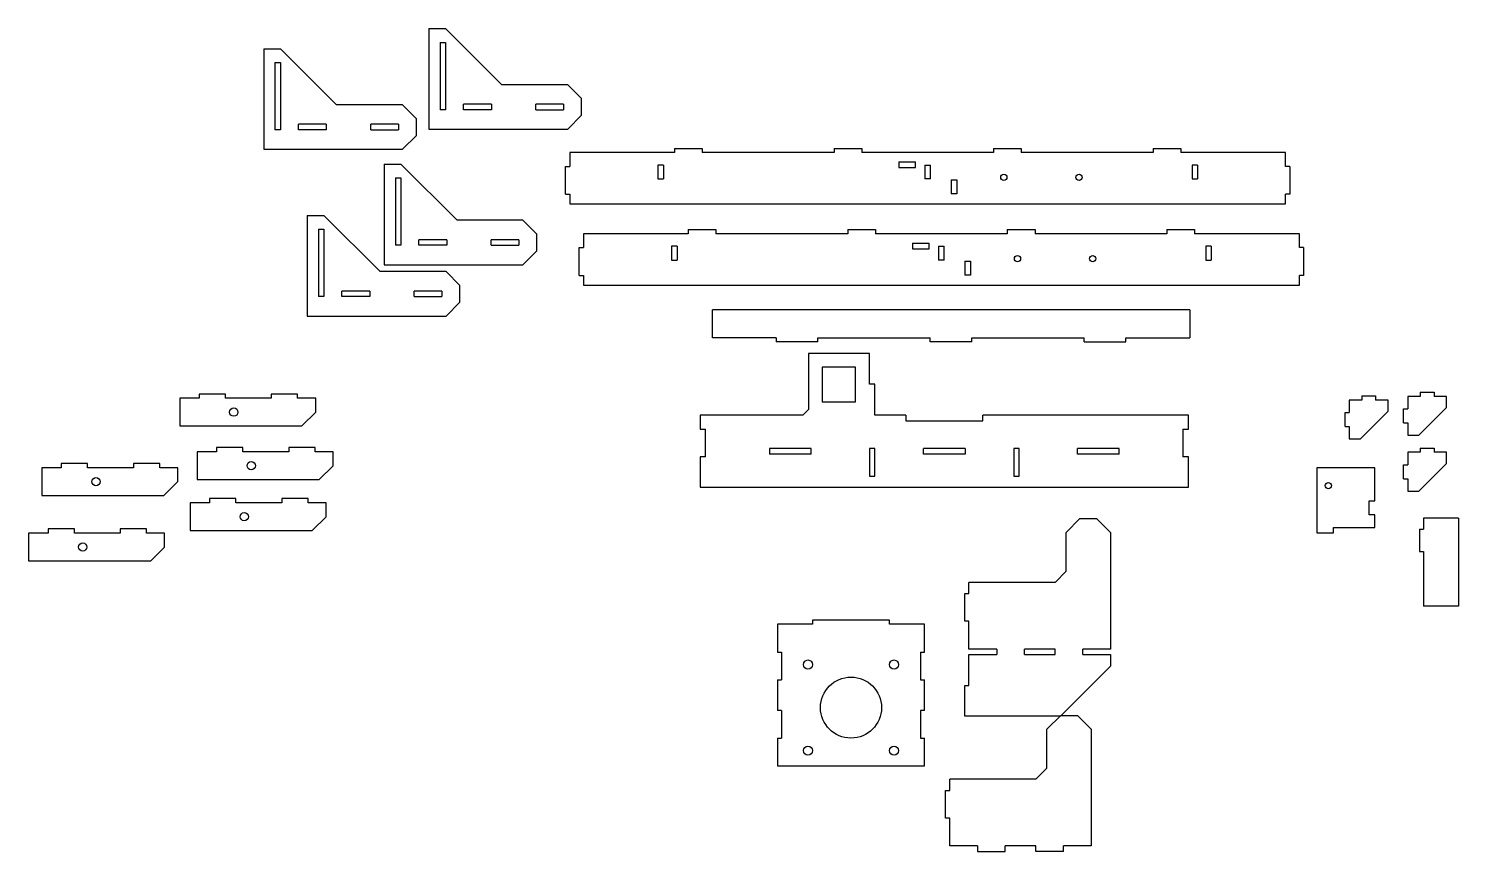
# Model space of a CAD drawing. Header units: millimetres. Extents: x -1032 to 1068, y -74 to 636.
# Drawn here: x 28 to 543, y 3 to 299 of the extents above; entities that cross this region are included whole.
import ezdxf

# ---------------------------------------------------------------- set-up
doc = ezdxf.new("R2010")
doc.units = ezdxf.units.MM
for name, color, linetype in [('BOTTOM_JOINT_SUP', 7, 'Continuous'), ('Default', 7, 'Continuous'), ('FRONT_SUPPORT_PL', 7, 'Continuous'), ('LEG', 7, 'Continuous'), ('LEG_JOINT_PLATE', 7, 'Continuous'), ('LEG_SUPPORT', 7, 'Continuous'), ('MAIN_SUPPORT', 7, 'Continuous'), ('MOTOR_CLAMP', 7, 'Continuous'), ('OPTO_COUPLER_SUP', 7, 'Continuous'), ('PHOTOGATE_OBSTRU', 7, 'Continuous'), ('TOP_CORNER_SUPPO', 7, 'Continuous')]:
    doc.layers.add(name, color=color, linetype=linetype)

# ---------------------------------------------------------------- blocks, each defined once
blk = doc.blocks.new('SE')
at = {"layer": 'LEG', "color": 7, "linetype": 'Continuous'}
for p, q in [((112.85, 291.92), (112.85, 255.69)), ((112.85, 291.92), (118.85, 291.92)), ((118.85, 291.92), (139.08, 271.69)), ((116.85, 286.95), (116.85, 262.69)), ((116.85, 286.95), (118.85, 286.95)), ((118.85, 286.95), (118.85, 262.69)), ((162.85, 271.69), (139.08, 271.69)), ((167.85, 266.69), (162.85, 271.69)), ((135.35, 264.69), (125.35, 264.69)), ((125.35, 262.69), (125.35, 264.69)), ((135.35, 264.69), (135.35, 262.69)), ((161.35, 264.69), (151.35, 264.69)), ((151.35, 262.69), (151.35, 264.69)), ((161.35, 264.69), (161.35, 262.69)), ((167.85, 260.69), (167.85, 266.69)), ((118.85, 262.69), (116.85, 262.69)), ((135.35, 262.69), (125.35, 262.69)), ((151.35, 262.69), (161.35, 262.69)), ((162.85, 255.69), (167.85, 260.69)), ((112.85, 255.69), (162.85, 255.69))]:
    blk.add_line(p, q, dxfattribs=at)
blk = doc.blocks.new('SE1')
at = {"layer": 'LEG_SUPPORT', "color": 7, "linetype": 'Continuous'}
for p, q in [((82.54, 166), (82.54, 156)), ((89.54, 166), (82.54, 166)), ((89.54, 167.5), (89.54, 166)), ((99.04, 167.5), (89.54, 167.5)), ((99.04, 166), (99.04, 167.5)), ((115.54, 166), (99.04, 166)), ((125.04, 167.5), (115.54, 167.5)), ((115.54, 167.5), (115.54, 166)), ((125.04, 166), (125.04, 167.5)), ((131.54, 166), (125.04, 166)), ((131.54, 161), (131.54, 166)), ((126.54, 156), (131.54, 161)), ((82.54, 156), (126.54, 156))]:
    blk.add_line(p, q, dxfattribs=at)
blk.add_circle((102.04, 161), 1.5, dxfattribs=at)
blk = doc.blocks.new('SE3')
at = {"layer": 'MAIN_SUPPORT', "color": 7, "linetype": 'Continuous'}
for p, q in [((265.75, 226.74), (275.75, 226.74)), ((265.75, 226.74), (265.75, 225.24)), ((275.75, 226.74), (275.75, 225.24)), ((323.25, 226.74), (333.25, 226.74)), ((323.25, 226.74), (323.25, 225.24)), ((333.25, 226.74), (333.25, 225.24)), ((380.75, 226.74), (390.75, 226.74)), ((380.75, 226.74), (380.75, 225.24)), ((390.75, 226.74), (390.75, 225.24)), ((438.25, 226.74), (438.25, 225.24)), ((438.25, 226.74), (448.25, 226.74)), ((448.25, 226.74), (448.25, 225.24)), ((228, 225.24), (228, 220.24)), ((265.75, 225.24), (228, 225.24)), ((323.25, 225.24), (275.75, 225.24)), ((380.75, 225.24), (333.25, 225.24)), ((346.61, 221.84), (346.61, 219.84)), ((346.61, 221.84), (352.61, 221.84)), ((352.61, 219.84), (352.61, 221.84)), ((438.25, 225.24), (390.75, 225.24)), ((486, 225.24), (448.25, 225.24)), ((486, 220.24), (486, 225.24)), ((226.5, 220.24), (228, 220.24)), ((226.5, 210.24), (226.5, 220.24)), ((259.75, 220.74), (259.75, 215.74)), ((261.75, 220.74), (259.75, 220.74)), ((261.75, 220.74), (261.75, 215.74)), ((346.61, 219.84), (352.61, 219.84)), ((356, 220.74), (356, 215.74)), ((356, 220.74), (358, 220.74)), ((358, 215.74), (358, 220.74)), ((452.25, 220.74), (452.25, 215.74)), ((454.25, 220.74), (452.25, 220.74)), ((454.25, 220.74), (454.25, 215.74)), ((487.5, 220.24), (486, 220.24)), ((487.5, 220.24), (487.5, 210.24)), ((259.75, 215.74), (261.75, 215.74)), ((358, 215.74), (356, 215.74)), ((365.51, 215.34), (367.51, 215.34)), ((365.51, 215.34), (365.51, 210.34)), ((367.51, 215.34), (367.51, 210.34)), ((452.25, 215.74), (454.25, 215.74)), ((226.5, 210.24), (228, 210.24)), ((228, 210.24), (228, 206.74)), ((228, 206.74), (486, 206.74)), ((367.51, 210.34), (365.51, 210.34)), ((486, 206.74), (486, 210.24)), ((487.5, 210.24), (486, 210.24))]:
    blk.add_line(p, q, dxfattribs=at)
for centre in [(384.44, 216.26), (411.55, 216.26)]:
    blk.add_circle(centre, 1.12, dxfattribs=at)
blk = doc.blocks.new('SE4')
at = {"layer": 'LEG_JOINT_PLATE', "color": 7, "linetype": 'Continuous'}
for p, q in [((331.06, 182.14), (309.06, 182.14)), ((309.06, 182.14), (309.06, 161.89)), ((331.06, 171.03), (331.06, 182.14)), ((314.06, 177.14), (314.06, 164.64)), ((326.06, 177.14), (314.06, 177.14)), ((326.06, 164.64), (326.06, 177.14)), ((333.06, 171.03), (331.06, 171.03)), ((333.06, 159.89), (333.06, 171.03)), ((270.06, 159.89), (270.06, 154.89)), ((307.06, 159.89), (270.06, 159.89)), ((309.06, 161.89), (307.06, 159.89)), ((314.06, 164.64), (326.06, 164.64)), ((344.24, 159.89), (333.06, 159.89)), ((344.24, 159.89), (344.24, 157.89)), ((446.06, 159.89), (371.89, 159.89)), ((371.89, 157.89), (371.89, 159.89)), ((446.06, 154.89), (446.06, 159.89)), ((270.06, 154.89), (272.06, 154.89)), ((272.06, 144.89), (272.06, 154.89)), ((344.24, 157.89), (371.89, 157.89)), ((444.06, 154.89), (444.06, 144.89)), ((444.06, 154.89), (446.06, 154.89)), ((270.06, 144.89), (270.06, 133.89)), ((272.06, 144.89), (270.06, 144.89)), ((310.06, 147.89), (295.06, 147.89)), ((295.06, 147.89), (295.06, 145.89)), ((310.06, 145.89), (295.06, 145.89)), ((310.06, 145.89), (310.06, 147.89)), ((333.06, 147.89), (331.06, 147.89)), ((331.06, 147.89), (331.06, 137.89)), ((333.06, 137.89), (333.06, 147.89)), ((365.56, 147.89), (350.56, 147.89)), ((350.56, 145.89), (350.56, 147.89)), ((365.56, 145.89), (350.56, 145.89)), ((365.56, 147.89), (365.56, 145.89)), ((385.06, 147.89), (383.06, 147.89)), ((383.06, 147.89), (383.06, 137.89)), ((385.06, 137.89), (385.06, 147.89)), ((421.06, 147.89), (406.06, 147.89)), ((406.06, 145.89), (406.06, 147.89)), ((421.06, 145.89), (406.06, 145.89)), ((421.06, 145.89), (421.06, 147.89)), ((446.06, 144.89), (444.06, 144.89)), ((446.06, 133.89), (446.06, 144.89)), ((331.06, 137.89), (333.06, 137.89)), ((383.06, 137.89), (385.06, 137.89)), ((270.06, 133.89), (446.06, 133.89))]:
    blk.add_line(p, q, dxfattribs=at)
blk = doc.blocks.new('SE5')
at = {"layer": 'FRONT_SUPPORT_PL', "color": 7, "linetype": 'Continuous'}
for p, q in [((446.47, 197.8), (274.47, 197.8)), ((274.47, 187.8), (274.47, 197.8)), ((446.47, 197.8), (446.47, 187.8)), ((297.47, 187.8), (274.47, 187.8)), ((297.47, 187.8), (297.47, 186.3)), ((312.47, 186.3), (297.47, 186.3)), ((312.47, 187.8), (352.97, 187.8)), ((312.47, 186.3), (312.47, 187.8)), ((352.97, 186.3), (352.97, 187.8)), ((367.97, 186.3), (352.97, 186.3)), ((367.97, 187.8), (408.47, 187.8)), ((367.97, 186.3), (367.97, 187.8)), ((408.47, 186.3), (408.47, 187.8)), ((408.47, 186.3), (423.47, 186.3)), ((423.47, 187.8), (446.47, 187.8)), ((423.47, 186.3), (423.47, 187.8))]:
    blk.add_line(p, q, dxfattribs=at)
blk = doc.blocks.new('SE6')
at = {"layer": 'TOP_CORNER_SUPPO', "color": 7, "linetype": 'Continuous'}
for p, q in [((395.01, 46.72), (400.01, 51.72)), ((400.01, 51.72), (406.01, 51.72)), ((406.01, 51.72), (411.01, 46.72)), ((395.01, 32.72), (395.01, 46.72)), ((411.01, 46.72), (411.01, 4.71)), ((395.01, 32.72), (391.01, 28.72)), ((360.01, 24.71), (360.01, 28.72)), ((391.01, 28.72), (360.01, 28.72)), ((358.51, 24.71), (360.01, 24.71)), ((358.51, 14.71), (358.51, 24.71)), ((360.01, 14.71), (358.51, 14.71)), ((360.01, 4.71), (360.01, 14.71)), ((370.01, 4.71), (360.01, 4.71)), ((370.01, 4.71), (370.01, 2.71)), ((370.01, 2.71), (380.01, 2.71)), ((380.01, 2.71), (380.01, 4.71)), ((391.01, 4.71), (380.01, 4.71)), ((391.01, 2.71), (391.01, 4.71)), ((401.01, 2.71), (391.01, 2.71)), ((411.01, 4.71), (401.01, 4.71)), ((401.01, 2.71), (401.01, 4.71))]:
    blk.add_line(p, q, dxfattribs=at)
blk = doc.blocks.new('SE7')
at = {"layer": 'TOP_CORNER_SUPPO', "color": 7, "linetype": 'Continuous'}
for p, q in [((401.95, 117.62), (406.95, 122.62)), ((406.95, 122.62), (412.95, 122.62)), ((412.95, 122.62), (417.95, 117.62)), ((401.95, 103.62), (401.95, 117.62)), ((417.95, 117.62), (417.95, 75.62)), ((401.95, 103.62), (397.95, 99.62)), ((366.95, 95.62), (366.95, 99.62)), ((397.95, 99.62), (366.95, 99.62)), ((365.45, 95.62), (366.95, 95.62)), ((365.45, 85.62), (365.45, 95.62)), ((366.95, 85.62), (365.45, 85.62)), ((366.95, 75.62), (366.95, 85.62)), ((376.95, 75.62), (366.95, 75.62)), ((366.95, 73.62), (376.95, 73.62)), ((366.95, 62.51), (366.95, 73.62)), ((376.95, 75.62), (376.95, 73.62)), ((386.95, 73.62), (386.95, 75.62)), ((397.95, 75.62), (386.95, 75.62)), ((386.95, 73.62), (397.95, 73.62)), ((397.95, 73.62), (397.95, 75.62)), ((417.95, 75.62), (407.95, 75.62)), ((407.95, 73.62), (407.95, 75.62)), ((407.95, 73.62), (417.95, 73.62)), ((417.95, 73.62), (417.95, 69.4)), ((399.95, 51.4), (417.95, 69.4)), ((365.45, 62.51), (366.95, 62.51)), ((365.45, 51.4), (365.45, 62.51)), ((399.95, 51.4), (365.45, 51.4))]:
    blk.add_line(p, q, dxfattribs=at)
blk = doc.blocks.new('SE8')
at = {"layer": 'MOTOR_CLAMP', "color": 7, "linetype": 'Continuous'}
for p, q in [((297.93, 84.53), (297.93, 74.53)), ((310.61, 84.53), (297.93, 84.53)), ((310.61, 86.03), (310.61, 84.53)), ((338.25, 86.03), (310.61, 86.03)), ((338.25, 84.53), (338.25, 86.03)), ((350.93, 84.53), (338.25, 84.53)), ((350.93, 74.53), (350.93, 84.53)), ((297.93, 74.53), (299.43, 74.53)), ((299.43, 74.53), (299.43, 64.53)), ((349.43, 74.53), (349.43, 64.53)), ((349.43, 74.53), (350.93, 74.53)), ((297.93, 64.53), (297.93, 53.53)), ((297.93, 64.53), (299.43, 64.53)), ((349.43, 64.53), (350.93, 64.53)), ((350.93, 53.53), (350.93, 64.53)), ((299.43, 53.53), (297.93, 53.53)), ((299.43, 53.53), (299.43, 43.53)), ((349.43, 53.53), (349.43, 43.53)), ((350.93, 53.53), (349.43, 53.53)), ((297.93, 43.53), (297.93, 33.53)), ((297.93, 43.53), (299.43, 43.53)), ((349.43, 43.53), (350.93, 43.53)), ((350.93, 33.53), (350.93, 43.53)), ((297.93, 33.53), (350.93, 33.53))]:
    blk.add_line(p, q, dxfattribs=at)
for centre, radius in [((308.93, 70.03), 1.65), ((339.93, 70.03), 1.65), ((324.43, 54.53), 11), ((308.93, 39.03), 1.65), ((339.93, 39.03), 1.65)]:
    blk.add_circle(centre, radius, dxfattribs=at)
blk = doc.blocks.new('SE9')
at = {"layer": 'BOTTOM_JOINT_SUP', "color": 7, "linetype": 'Continuous'}
for p, q in [((503.97, 165.33), (503.97, 160.83)), ((508.47, 165.33), (503.97, 165.33)), ((508.47, 166.83), (508.47, 165.33)), ((508.47, 166.83), (513.47, 166.83)), ((513.47, 166.83), (513.47, 165.33)), ((517.97, 165.33), (513.47, 165.33)), ((517.97, 161.33), (517.97, 165.33)), ((502.47, 160.83), (503.97, 160.83)), ((502.47, 155.83), (502.47, 160.83)), ((507.97, 151.33), (517.97, 161.33)), ((502.47, 155.83), (503.97, 155.83)), ((503.97, 155.83), (503.97, 151.33)), ((503.97, 151.33), (507.97, 151.33))]:
    blk.add_line(p, q, dxfattribs=at)
blk = doc.blocks.new('SE10')
at = {"layer": 'OPTO_COUPLER_SUP', "color": 7, "linetype": 'Continuous'}
for p, q in [((492.29, 140.89), (492.29, 117.47)), ((513.19, 140.89), (492.29, 140.89)), ((513.19, 128.96), (513.19, 140.89)), ((511.19, 128.96), (513.19, 128.96)), ((511.19, 123.96), (511.19, 128.96)), ((513.19, 123.96), (511.19, 123.96)), ((513.19, 119.46), (513.19, 123.96)), ((498.29, 119.46), (513.19, 119.46)), ((498.29, 117.47), (498.29, 119.46)), ((492.29, 117.47), (498.29, 117.47))]:
    blk.add_line(p, q, dxfattribs=at)
blk.add_circle((496.42, 134.5), 1.1, dxfattribs=at)
blk = doc.blocks.new('SE64')
at = {"layer": 'PHOTOGATE_OBSTRU', "color": 7, "linetype": 'Continuous'}
for p, q in [((529.27, 118.81), (530.77, 118.81)), ((529.27, 118.81), (529.27, 110.81)), ((530.77, 122.81), (530.77, 118.81)), ((543.3, 122.81), (530.77, 122.81)), ((543.3, 122.81), (543.3, 91.1)), ((529.27, 110.81), (530.77, 110.81)), ((530.77, 110.81), (530.77, 91.1)), ((543.3, 91.1), (530.77, 91.1))]:
    blk.add_line(p, q, dxfattribs=at)
blk = doc.blocks.new('SE65')
at = {"layer": 'MAIN_SUPPORT', "color": 7, "linetype": 'Continuous'}
for p, q in [((223.06, 254.51), (223.06, 249.51)), ((260.81, 254.51), (223.06, 254.51)), ((260.81, 256.01), (270.81, 256.01)), ((260.81, 256.01), (260.81, 254.51)), ((270.81, 256.01), (270.81, 254.51)), ((318.31, 254.51), (270.81, 254.51)), ((318.31, 256.01), (328.31, 256.01)), ((318.31, 256.01), (318.31, 254.51)), ((328.31, 256.01), (328.31, 254.51)), ((375.81, 254.51), (328.31, 254.51)), ((375.81, 256.01), (385.81, 256.01)), ((375.81, 256.01), (375.81, 254.51)), ((385.81, 256.01), (385.81, 254.51)), ((433.31, 254.51), (385.81, 254.51)), ((433.31, 256.01), (433.31, 254.51)), ((433.31, 256.01), (443.31, 256.01)), ((443.31, 256.01), (443.31, 254.51)), ((481.06, 254.51), (443.31, 254.51)), ((481.06, 249.51), (481.06, 254.51)), ((221.56, 249.51), (223.06, 249.51)), ((221.56, 239.51), (221.56, 249.51)), ((254.81, 250.01), (254.81, 245.01)), ((256.81, 250.01), (254.81, 250.01)), ((256.81, 250.01), (256.81, 245.01)), ((341.68, 251.11), (341.68, 249.11)), ((341.68, 251.11), (347.68, 251.11)), ((341.68, 249.11), (347.68, 249.11)), ((347.68, 249.11), (347.68, 251.11)), ((351.06, 250.01), (351.06, 245.01)), ((351.06, 250.01), (353.06, 250.01)), ((353.06, 245.01), (353.06, 250.01)), ((447.31, 250.01), (447.31, 245.01)), ((449.31, 250.01), (447.31, 250.01)), ((449.31, 250.01), (449.31, 245.01)), ((482.56, 249.51), (481.06, 249.51)), ((482.56, 249.51), (482.56, 239.51)), ((254.81, 245.01), (256.81, 245.01)), ((353.06, 245.01), (351.06, 245.01)), ((360.58, 244.61), (362.58, 244.61)), ((360.58, 244.61), (360.58, 239.61)), ((362.58, 244.61), (362.58, 239.61)), ((447.31, 245.01), (449.31, 245.01)), ((221.56, 239.51), (223.06, 239.51)), ((223.06, 239.51), (223.06, 236.01)), ((362.58, 239.61), (360.58, 239.61)), ((481.06, 236.01), (481.06, 239.51)), ((482.56, 239.51), (481.06, 239.51)), ((223.06, 236.01), (481.06, 236.01))]:
    blk.add_line(p, q, dxfattribs=at)
for centre in [(379.51, 245.53), (406.61, 245.53)]:
    blk.add_circle(centre, 1.12, dxfattribs=at)
blk = doc.blocks.new('SE66')
at = {"layer": 'LEG', "color": 7, "linetype": 'Continuous'}
for p, q in [((128.5, 231.83), (128.5, 195.6)), ((128.5, 231.83), (134.5, 231.83)), ((132.5, 226.86), (132.5, 202.6)), ((132.5, 226.86), (134.5, 226.86)), ((134.5, 231.83), (154.73, 211.6)), ((134.5, 226.86), (134.5, 202.6)), ((178.5, 211.6), (154.73, 211.6)), ((183.5, 206.6), (178.5, 211.6)), ((183.5, 200.6), (183.5, 206.6)), ((134.5, 202.6), (132.5, 202.6)), ((151, 204.6), (141, 204.6)), ((141, 202.6), (141, 204.6)), ((151, 202.6), (141, 202.6)), ((151, 204.6), (151, 202.6)), ((177, 204.6), (167, 204.6)), ((167, 202.6), (167, 204.6)), ((167, 202.6), (177, 202.6)), ((177, 204.6), (177, 202.6)), ((178.5, 195.6), (183.5, 200.6)), ((128.5, 195.6), (178.5, 195.6))]:
    blk.add_line(p, q, dxfattribs=at)
blk = doc.blocks.new('SE67')
at = {"layer": 'LEG', "color": 7, "linetype": 'Continuous'}
for p, q in [((172.36, 299.15), (172.36, 262.93)), ((172.36, 299.15), (178.36, 299.15)), ((178.36, 299.15), (198.59, 278.93)), ((176.36, 294.19), (176.36, 269.93)), ((176.36, 294.19), (178.36, 294.19)), ((178.36, 294.19), (178.36, 269.93)), ((222.36, 278.93), (198.59, 278.93)), ((227.36, 273.93), (222.36, 278.93)), ((227.36, 267.93), (227.36, 273.93)), ((178.36, 269.93), (176.36, 269.93)), ((194.86, 271.93), (184.86, 271.93)), ((184.86, 269.93), (184.86, 271.93)), ((194.86, 269.93), (184.86, 269.93)), ((194.86, 271.93), (194.86, 269.93)), ((220.86, 271.93), (210.86, 271.93)), ((210.86, 269.93), (210.86, 271.93)), ((210.86, 269.93), (220.86, 269.93)), ((220.86, 271.93), (220.86, 269.93)), ((222.36, 262.93), (227.36, 267.93)), ((172.36, 262.93), (222.36, 262.93))]:
    blk.add_line(p, q, dxfattribs=at)
blk = doc.blocks.new('SE68')
at = {"layer": 'LEG', "color": 7, "linetype": 'Continuous'}
for p, q in [((156.24, 250.31), (156.24, 214.08)), ((156.24, 250.31), (162.24, 250.31)), ((162.24, 250.31), (182.47, 230.08)), ((160.24, 245.35), (160.24, 221.08)), ((160.24, 245.35), (162.24, 245.35)), ((162.24, 245.35), (162.24, 221.08)), ((206.24, 230.08), (182.47, 230.08)), ((211.24, 225.08), (206.24, 230.08)), ((178.74, 223.08), (168.74, 223.08)), ((168.74, 221.08), (168.74, 223.08)), ((178.74, 223.08), (178.74, 221.08)), ((204.74, 223.08), (194.74, 223.08)), ((194.74, 221.08), (194.74, 223.08)), ((204.74, 223.08), (204.74, 221.08)), ((211.24, 219.08), (211.24, 225.08)), ((162.24, 221.08), (160.24, 221.08)), ((178.74, 221.08), (168.74, 221.08)), ((194.74, 221.08), (204.74, 221.08)), ((206.24, 214.08), (211.24, 219.08)), ((156.24, 214.08), (206.24, 214.08))]:
    blk.add_line(p, q, dxfattribs=at)
blk = doc.blocks.new('SE69')
at = {"layer": 'LEG_SUPPORT', "color": 7, "linetype": 'Continuous'}
for p, q in [((88.81, 146.68), (88.81, 136.68)), ((95.81, 146.68), (88.81, 146.68)), ((95.81, 148.18), (95.81, 146.68)), ((105.31, 148.18), (95.81, 148.18)), ((105.31, 146.68), (105.31, 148.18)), ((121.81, 146.68), (105.31, 146.68)), ((131.31, 148.18), (121.81, 148.18)), ((121.81, 148.18), (121.81, 146.68)), ((131.31, 146.68), (131.31, 148.18)), ((137.81, 146.68), (131.31, 146.68)), ((137.81, 141.68), (137.81, 146.68)), ((132.81, 136.68), (137.81, 141.68)), ((88.81, 136.68), (132.81, 136.68))]:
    blk.add_line(p, q, dxfattribs=at)
blk.add_circle((108.31, 141.68), 1.5, dxfattribs=at)
blk = doc.blocks.new('SE70')
at = {"layer": 'LEG_SUPPORT', "color": 7, "linetype": 'Continuous'}
for p, q in [((93.31, 129.81), (93.31, 128.31)), ((102.81, 129.81), (93.31, 129.81)), ((102.81, 128.31), (102.81, 129.81)), ((128.81, 129.81), (119.31, 129.81)), ((119.31, 129.81), (119.31, 128.31)), ((128.81, 128.31), (128.81, 129.81)), ((86.31, 128.31), (86.31, 118.31)), ((93.31, 128.31), (86.31, 128.31)), ((119.31, 128.31), (102.81, 128.31)), ((135.31, 128.31), (128.81, 128.31)), ((135.31, 123.31), (135.31, 128.31)), ((130.31, 118.31), (135.31, 123.31)), ((86.31, 118.31), (130.31, 118.31))]:
    blk.add_line(p, q, dxfattribs=at)
blk.add_circle((105.81, 123.31), 1.5, dxfattribs=at)
blk = doc.blocks.new('SE71')
at = {"layer": 'LEG_SUPPORT', "color": 7, "linetype": 'Continuous'}
for p, q in [((32.86, 140.93), (32.86, 130.93)), ((39.86, 140.93), (32.86, 140.93)), ((39.86, 142.43), (39.86, 140.93)), ((49.36, 142.43), (39.86, 142.43)), ((49.36, 140.93), (49.36, 142.43)), ((65.86, 140.93), (49.36, 140.93)), ((75.36, 142.43), (65.86, 142.43)), ((65.86, 142.43), (65.86, 140.93)), ((75.36, 140.93), (75.36, 142.43)), ((81.86, 140.93), (75.36, 140.93)), ((81.86, 135.93), (81.86, 140.93)), ((76.86, 130.93), (81.86, 135.93)), ((32.86, 130.93), (76.86, 130.93))]:
    blk.add_line(p, q, dxfattribs=at)
blk.add_circle((52.36, 135.93), 1.5, dxfattribs=at)
blk = doc.blocks.new('SE75')
at = {"layer": 'BOTTOM_JOINT_SUP', "color": 7, "linetype": 'Continuous'}
for p, q in [((525.04, 166.62), (525.04, 162.12)), ((529.54, 166.62), (525.04, 166.62)), ((529.54, 168.12), (529.54, 166.62)), ((529.54, 168.12), (534.54, 168.12)), ((534.54, 168.12), (534.54, 166.62)), ((539.04, 166.62), (534.54, 166.62)), ((539.04, 162.62), (539.04, 166.62)), ((523.54, 162.12), (525.04, 162.12)), ((523.54, 157.12), (523.54, 162.12)), ((529.04, 152.62), (539.04, 162.62)), ((523.54, 157.12), (525.04, 157.12)), ((525.04, 157.12), (525.04, 152.62)), ((525.04, 152.62), (529.04, 152.62))]:
    blk.add_line(p, q, dxfattribs=at)
blk = doc.blocks.new('SE77')
at = {"layer": 'BOTTOM_JOINT_SUP', "color": 7, "linetype": 'Continuous'}
for p, q in [((525.04, 146.5), (525.04, 142)), ((529.54, 146.5), (525.04, 146.5)), ((529.54, 148), (529.54, 146.5)), ((529.54, 148), (534.54, 148)), ((534.54, 148), (534.54, 146.5)), ((539.04, 146.5), (534.54, 146.5)), ((539.04, 142.5), (539.04, 146.5)), ((523.54, 142), (525.04, 142)), ((523.54, 137), (523.54, 142)), ((529.04, 132.5), (539.04, 142.5)), ((523.54, 137), (525.04, 137)), ((525.04, 137), (525.04, 132.5)), ((525.04, 132.5), (529.04, 132.5))]:
    blk.add_line(p, q, dxfattribs=at)
blk = doc.blocks.new('SE121')
at = {"layer": 'LEG_SUPPORT', "color": 7, "linetype": 'Continuous'}
for p, q in [((35.09, 118.87), (35.09, 117.37)), ((44.59, 118.87), (35.09, 118.87)), ((44.59, 117.37), (44.59, 118.87)), ((70.59, 118.87), (61.09, 118.87)), ((61.09, 118.87), (61.09, 117.37)), ((70.59, 117.37), (70.59, 118.87)), ((28.09, 117.37), (28.09, 107.37)), ((35.09, 117.37), (28.09, 117.37)), ((61.09, 117.37), (44.59, 117.37)), ((77.09, 117.37), (70.59, 117.37)), ((77.09, 112.37), (77.09, 117.37)), ((72.09, 107.37), (77.09, 112.37)), ((28.09, 107.37), (72.09, 107.37))]:
    blk.add_line(p, q, dxfattribs=at)
blk.add_circle((47.59, 112.37), 1.5, dxfattribs=at)

msp = doc.modelspace()

# ---------------------------------------------------------------- block references
at = {"layer": 'Default'}
for name in ['SE67', 'SE', 'SE65', 'SE68', 'SE66', 'SE3', 'SE5', 'SE4', 'SE1', 'SE9', 'SE75', 'SE69', 'SE77', 'SE71', 'SE10', 'SE70', 'SE121', 'SE7', 'SE64', 'SE8', 'SE6']:
    msp.add_blockref(name, (0, 0), dxfattribs=at)

doc.saveas('drawing.dxf')
